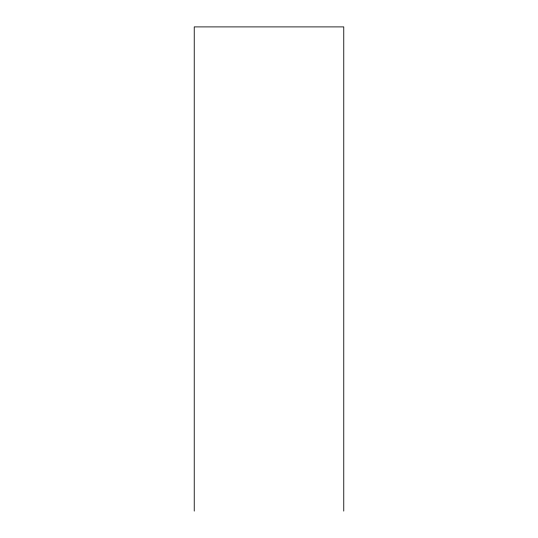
<?xml version="1.0" encoding="UTF-8"?>
<svg xmlns="http://www.w3.org/2000/svg" width="538" height="538" viewBox="0 0 538 538"><rect width="100%" height="100%" fill="white"/><g stroke="black" fill="none" stroke-linecap="round" stroke-linejoin="round"><path stroke-width="0.81" d="M343.762 511.1L343.762 26.9L194.238 26.9L194.238 511.1"/></g></svg>
